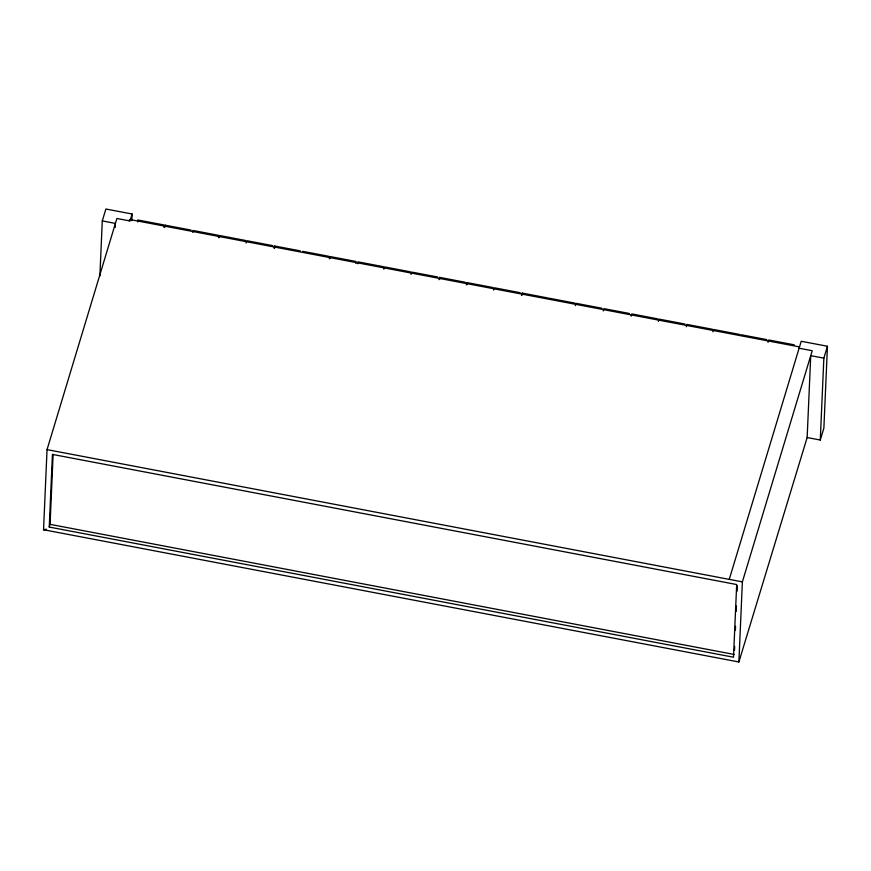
<?xml version="1.0" encoding="UTF-8"?>
<svg xmlns="http://www.w3.org/2000/svg" width="871" height="871" viewBox="0 0 871 871"><rect width="100%" height="100%" fill="white"/><g stroke="black" fill="none" stroke-linecap="round" stroke-linejoin="round"><path stroke-width="1.31" d="M99.882 275.944L102.288 220.918L105.881 209.018L132.12 214.005L130.019 220.973L116.899 218.479L47.045 449.621L43.55 529.731L738.88 661.982L807.156 437.536L810.738 355.662L823.857 358.166L820.275 440.029L807.156 437.536M49.255 527.064L52.423 454.401L736.681 584.539L733.502 657.213L49.255 527.064L50.072 524.342L53.131 454.368M115.233 227.44L115.408 223.412L102.288 220.918M131.826 220.679L132.12 214.005M137.716 221.92L137.803 219.971L163.77 224.914L163.683 226.863M164.957 227.102L165.044 225.154L191.01 230.096M192.905 232.426L192.992 230.467L218.49 235.322L218.403 237.271M219.47 237.478L219.557 235.518L245.524 240.461M274.67 247.974L274.746 246.025L300.245 250.87M329.924 258.48L330 256.531L355.978 261.474L355.891 263.423M357.872 263.793L357.948 261.844L383.447 266.7M439.626 279.351L439.713 277.392L465.212 282.248M466.921 284.545L466.998 282.585L492.975 287.528M522.11 295.04L522.197 293.081L547.696 297.936M734.503 650.452L734.678 646.413M735.385 630.266L735.56 626.227M736.202 611.42L736.441 606.042M737.084 591.246L737.323 585.856M738.88 661.982L742.375 581.872L812.229 350.73L799.11 348.237M729.256 579.378L801.211 341.269L827.45 346.255L823.879 428.129L820.275 440.029M129.202 220.82L129.605 219.481L799.513 346.908M164.347 227.451L165.044 225.154M218.861 237.816L219.557 235.518M246.112 242.998L246.798 240.701L272.775 245.644M274.06 248.311L274.746 246.025M329.314 258.829L330 256.531M383.828 269.193L384.525 266.896L410.491 271.839M411.068 274.376L411.765 272.079L437.732 277.022M439.017 279.689L439.713 277.392M466.312 284.882L466.998 282.585M493.552 290.065L494.249 287.768L520.216 292.71M521.5 295.378L522.197 293.081M575.317 305.612L576.003 303.315L601.981 308.258M603.265 310.925L603.951 308.639L629.45 313.484M631.116 316.227L631.802 313.93L657.779 318.873M658.356 321.41L659.053 319.113L685.02 324.056M686.304 326.723L687.001 324.426L712.489 329.282M712.87 331.775L713.567 329.488L739.533 334.42M768.059 342.281L768.755 339.984L794.254 344.829M823.857 358.166L827.45 346.255M302.76 251.349L328.726 256.292M548.763 298.143L574.729 303.075M740.807 334.671L766.785 339.603M47.045 449.621L742.375 581.872M50.072 524.342L734.329 654.48M46.25 529.372L43.55 529.731L46.25 529.405"/></g></svg>
